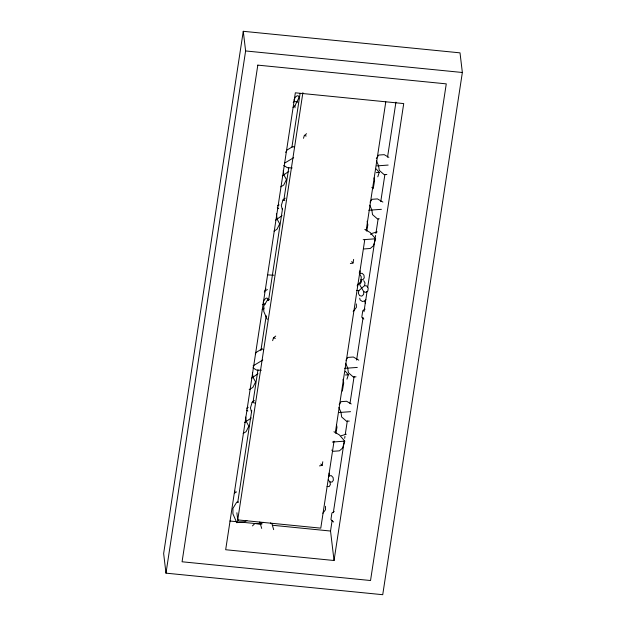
<?xml version="1.0" encoding="UTF-8"?>
<svg xmlns="http://www.w3.org/2000/svg" width="626" height="626" viewBox="0 0 626 626"><rect width="100%" height="100%" fill="white"/><g stroke="black" fill="none" stroke-linecap="round" stroke-linejoin="round"><path stroke-width="0.94" d="M359.989 285.3L363.792 291.716L363.62 294.463L361.859 296.129L359.629 295.66L358.346 293.344L358.839 290.66L364.535 285.659L365.021 282.983L363.745 280.667M243.271 31.3L163.644 553.509L165.984 573.15L382.729 594.7L462.356 72.491L460.016 52.85L243.271 31.3L245.619 50.949L165.984 573.15M237.747 502.342L251.754 410.507M253.076 401.806L257.943 369.911M260.893 350.576L266.199 315.77M268.554 300.308L282.561 208.474M283.891 199.772L288.75 167.87M291.849 147.572L300.104 93.438M334.041 441.15L320.778 528.156L237.739 519.901L302.898 92.625M335.372 432.456L364.708 240.087M366.179 230.415L385.788 101.85M334.041 560.505L403.723 103.58L295.347 92.804L225.673 549.73L334.041 560.505L330.528 531.036L332.148 520.409M333.322 512.678L344.23 441.197M344.668 438.294L344.965 436.361M345.255 434.436L347.32 420.907M349.973 403.52L354.097 376.469M356.601 360.052L363.08 317.546M363.964 311.748L367.063 291.458M367.65 287.6L375.013 239.296M375.31 237.364L375.608 235.431M375.897 233.498L378.112 219.006M380.757 201.619L384.888 174.576M387.533 157.181L395.937 102.124M350.357 263.546L353.025 263.014L353.635 259.407M319.495 465.9L322.163 465.368L322.781 461.761M366.758 231.182L367.83 224.867L367.126 221.213M342.344 391.094L343.721 382.971L343.017 379.317M335.904 433.536L336.976 427.222L336.444 424.483M264.266 292.045L265.909 288.743M235.055 491.097L234.484 493.1L236.558 491.911M285.229 198.16L282.983 199.944L281.309 205.547L282.326 209.554M303.493 138.299L304.338 135.498L306.584 133.714M254.375 400.515L252.129 402.299L250.447 407.902L251.464 411.908M272.639 340.654L273.476 337.852L275.722 336.068M377.807 176.806L379.207 172.416L376.218 168.95M364.801 229.39L370.216 232.543L375.616 238.78L373.37 245.807L370.271 248.483L364.019 248.945M346.953 379.16L348.353 374.771L345.356 371.304M333.94 431.744L339.362 434.898L344.754 441.134L342.508 448.161L339.409 450.837L333.157 451.299L331.749 450.071M293.031 107.422L294.932 105.778L298.751 98.118L298.68 96.083L297.217 95.7L295.3 97.21L294.142 99.651L294.478 101.475L293.195 102.39M285.659 152.392L287.084 150.005L292.968 146.453L294.564 147.431M255.275 353.948L256.23 352.36L262.114 348.807L263.702 349.785M238.584 502.083L236.722 502.185L232.935 508.375L232.911 513.805L236.745 522.671L238.232 520.237M365.349 303.571L364.927 300.918L365.842 299.486M328.415 477.098L329.268 475.83L329.12 473.115M376.312 158.628L378.707 155.06L384.207 154.661L388.848 157.369M370.044 202.159L371.961 199.311L377.455 198.904L382.877 202.065M345.935 360.271L347.853 357.415L353.346 357.016L358.768 360.169M339.182 404.513L341.1 401.665L346.601 401.258L351.241 403.966M353.181 311.631L356.405 307.296L356.304 303.931M322.86 513.257L325.543 509.65L325.442 506.285M357.11 285.847L361.077 281.168L361.233 276.872L359.214 272.85M252.466 525.895L254.845 523.508L260.346 523.852L263.491 522.334M288.829 171.368L282.279 175.929M282.083 215.61L275.534 220.18M257.975 373.722L251.425 378.284M251.229 417.965L244.672 422.534M262.177 309.776L264.078 308.133M370.615 234.531L371.899 233.428L377.157 231.863M262.333 304.745L263.624 303.829L265.127 304.134M365.083 309.095L362.751 310.715L361.789 317.233L363.823 319.041M334.221 511.45L331.89 513.07L330.927 519.588L333.642 521.998M284.744 163.057L293.649 157.682M280.761 186.853L283.711 185.061L286.45 179.615L283.899 174.951L283.265 170.483M277.475 205.899L279.094 204.921M274.008 231.096L276.966 229.312L279.697 223.865L277.154 219.202L276.395 213.842M253.076 365.897L262.787 360.036M249.164 389.654L252.857 387.416L255.588 381.97L253.037 377.306L252.411 372.838M246.613 408.254L248.232 407.276M243.154 433.45L246.104 431.666L248.843 426.22L246.292 421.556L245.658 417.088M265.346 290.746L267.419 289.556M246.934 520.464L244.5 521.748L236.745 522.671M341.037 435.782L346.295 434.217M364.927 300.918L362.415 301.489L360.138 299.971L359.731 298.219M329.268 475.83L331.35 475.658L333.087 477.528L333.384 480.252L332.054 482.09L329.933 481.879L328.235 479.946M376.836 165.898L388.151 165.068M376.343 172.627L379.207 172.416M386.876 174.466L384.192 174.662L379.262 170.374L378.589 165.773L376.523 160.945M368.761 210.242L381.398 209.319M379.239 218.779L377.447 218.912L372.517 214.624L371.844 210.015L369.778 205.195M363.19 239.695L375.616 238.78M344.652 368.346L357.29 367.423M345.489 374.982L348.353 374.771M356.014 376.821L353.338 377.016L348.4 372.728L347.735 368.127L345.662 363.299M339.229 412.503L350.544 411.673M349.269 421.071L346.593 421.267L341.655 416.979L340.99 412.37L338.916 407.549M332.336 442.05L344.754 441.134M269.438 299.729L267.576 299.831L263.789 306.02L263.773 311.451L267.224 319.432M267.873 274.931L273.938 275.182M357.915 284.196L360.02 284.22L361.233 282.24L360.936 280.432M327.062 486.551L329.166 486.574L330.379 484.594L329.933 481.879M292.178 167.932L287.342 167.69L283.75 165.428M261.316 370.287L256.488 370.044L252.896 367.783M245.619 50.949L462.356 72.491M360.795 279.525L362.908 279.736L364.246 277.897L363.949 275.174L362.204 273.304L360.13 273.476L359.973 270.761M229.899 521.028L236.667 521.708M238.608 521.896L261.825 524.205M272.474 525.261L330.528 531.036M364.535 285.659L366.781 285.941L368.19 288.148L367.853 290.871L365.999 292.381L363.792 291.716M356.585 290.378L358.839 290.66M294.478 101.475L297.82 102.14M304.338 135.498L306.208 136.022M282.983 199.944L284.853 200.469M273.476 337.852L275.346 338.376M252.129 402.299L254.939 403.089M270.432 522.945L271.942 523.798L273.672 529.643M277.295 207.777L278.726 208.685M246.433 410.132L247.873 411.039M371.86 187.346L373.206 188.739L374.583 180.617L374.051 177.878M351.679 261.621L353.025 263.014M320.825 463.976L322.163 465.368M259.79 521.99L261.699 528.43M263.624 303.829L263.28 302.006L264.446 299.564L266.363 298.054L267.818 298.438L267.889 300.472M236.886 512.757L237.739 519.901M294.932 105.778L295.002 107.813M257.81 65.127L182.072 561.78L370.537 580.521L446.268 83.861L257.81 65.127"/></g></svg>
